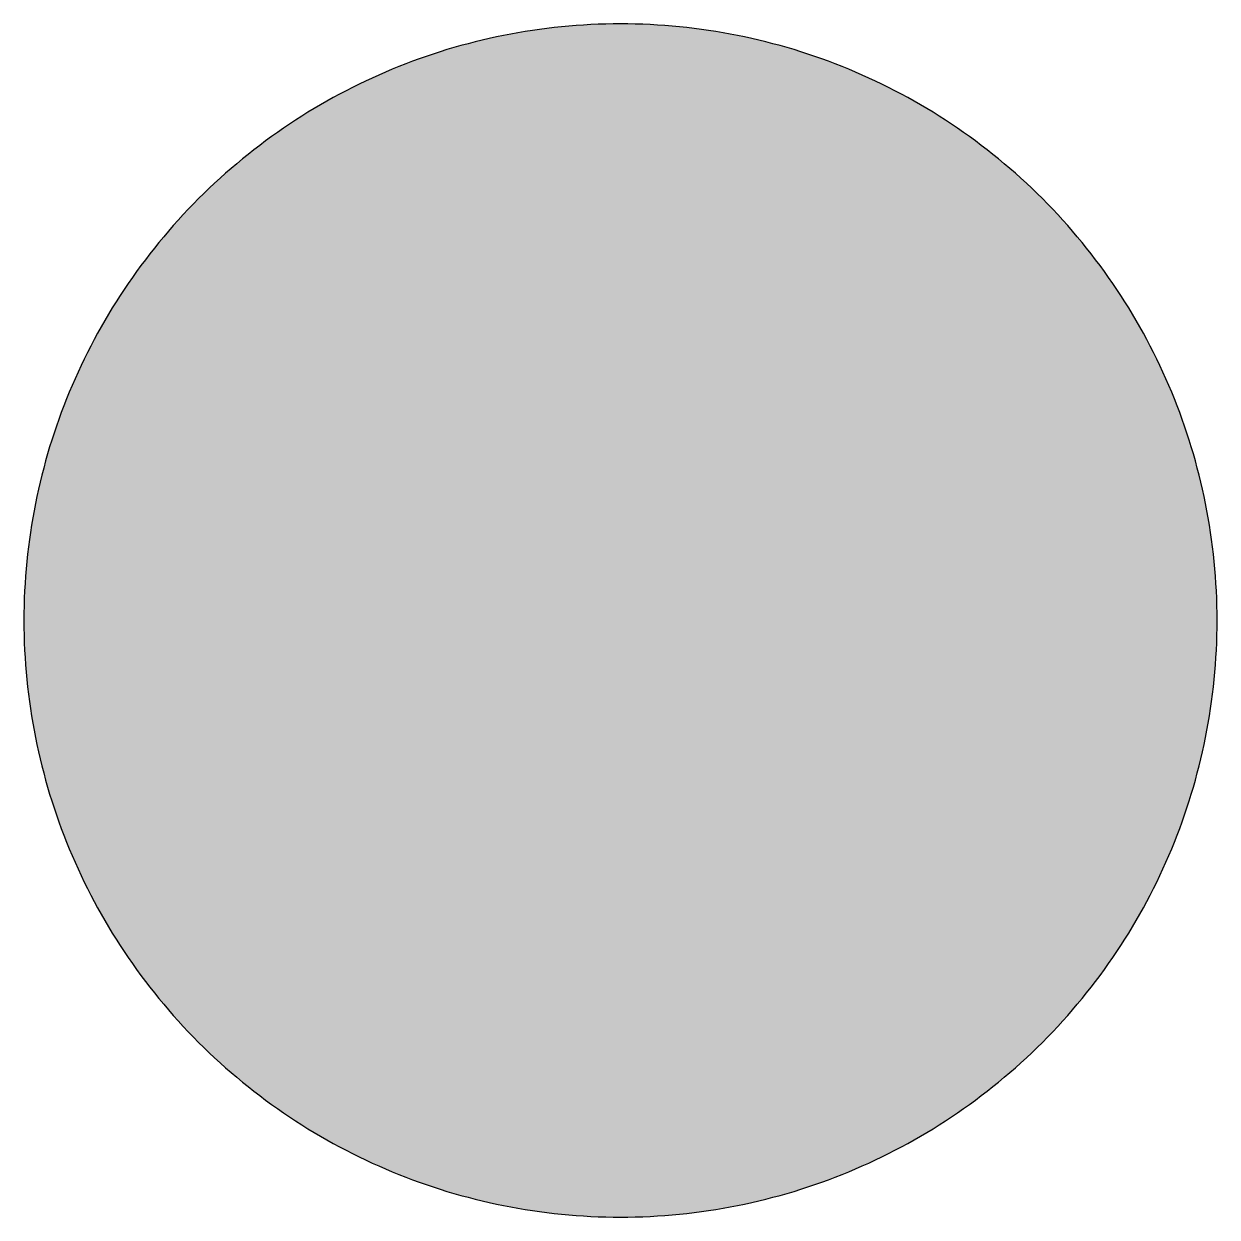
# Model space of a CAD drawing. Header units: millimetres. Extents: x 0 to 212, y 0 to 212.
import ezdxf

# ---------------------------------------------------------------- set-up
doc = ezdxf.new("R2010")
doc.units = ezdxf.units.MM

msp = doc.modelspace()

# ---------------------------------------------------------------- hatches: boundary and pattern name
msp.add_hatch(color=254).paths.add_polyline_path([(211.7189, 105.8869), (211.709, 107.2007), (211.6861, 108.5139), (211.6455, 109.8245), (211.5871, 111.1326), (211.5134, 112.4407), (211.4245, 113.7437), (211.3204, 115.0468), (211.201, 116.3447), (211.0638, 117.6426), (210.9114, 118.9355), (210.7413, 120.2258), (210.5584, 121.5136), (210.3577, 122.7988), (210.1418, 124.079), (209.9107, 125.3566), (209.6643, 126.6292), (209.4027, 127.8992), (209.1258, 129.1641), (208.8337, 130.4239), (208.5264, 131.6812), (208.2038, 132.936), (207.866, 134.1831), (207.5104, 135.4277), (207.1421, 136.6647), (206.7611, 137.8991), (206.3623, 139.1285), (205.9483, 140.3502), (205.5216, 141.5694), (205.0771, 142.781), (204.6199, 143.9901), (204.1474, 145.1915), (203.6623, 146.3853), (203.1619, 147.574), (202.6463, 148.7576), (202.1154, 149.9362), (201.5693, 151.1046), (201.0105, 152.2705), (200.439, 153.4262), (199.8523, 154.5768), (199.2503, 155.7198), (198.6356, 156.8577), (198.0057, 157.9855), (197.3605, 159.1081), (196.7052, 160.2232), (196.0321, 161.3281), (195.3489, 162.4279), (194.6504, 163.5176), (193.9366, 164.6022), (193.2102, 165.6766), (192.471, 166.7434), (191.7167, 167.8), (190.9521, 168.849), (190.1698, 169.8904), (189.3773, 170.9217), (188.5696, 171.9428), (187.7517, 172.9562), (186.9161, 173.9621), (186.0702, 174.9552), (185.2117, 175.9407), (184.338, 176.9161), (183.454, 177.8838), (182.5549, 178.8389), (181.643, 179.7837), (180.721, 180.7185), (179.7837, 181.643), (178.8389, 182.5549), (177.8838, 183.454), (176.9161, 184.338), (175.9407, 185.2117), (174.9552, 186.0702), (173.9621, 186.9161), (172.9562, 187.7492), (171.9428, 188.5696), (170.9217, 189.3773), (169.8904, 190.1698), (168.849, 190.9496), (167.8, 191.7167), (166.7408, 192.471), (165.6766, 193.2102), (164.6022, 193.9366), (163.5176, 194.6504), (162.4279, 195.3489), (161.3281, 196.0321), (160.2232, 196.7052), (159.1081, 197.3631), (157.9855, 198.0057), (156.8577, 198.6356), (155.7198, 199.2503), (154.5768, 199.8523), (153.4262, 200.439), (152.2705, 201.0131), (151.1046, 201.5719), (149.9362, 202.1154), (148.7576, 202.6463), (147.574, 203.1619), (146.3853, 203.6623), (145.1889, 204.15), (143.9875, 204.6199), (142.781, 205.0796), (141.5694, 205.5216), (140.3502, 205.9483), (139.1285, 206.3623), (137.8991, 206.7611), (136.6647, 207.1446), (135.4252, 207.5129), (134.1831, 207.866), (132.9334, 208.2038), (131.6812, 208.5264), (130.4239, 208.8337), (129.1641, 209.1284), (127.8966, 209.4052), (126.6292, 209.6668), (125.3541, 209.9132), (124.0765, 210.1444), (122.7963, 210.3603), (121.5136, 210.5584), (120.2258, 210.7438), (118.9355, 210.9114), (117.6401, 211.0638), (116.3447, 211.201), (115.0468, 211.3229), (113.7437, 211.4271), (112.4382, 211.516), (111.1326, 211.5896), (109.8245, 211.6455), (108.5113, 211.6861), (107.1982, 211.7115), (105.885, 211.7192), (104.5693, 211.7115), (103.2561, 211.6861), (101.9454, 211.6455), (100.6373, 211.5896), (99.3292, 211.516), (98.0262, 211.4271), (96.7232, 211.3229), (95.4253, 211.201), (94.1273, 211.0638), (92.8345, 210.9114), (91.5441, 210.7438), (90.2564, 210.5584), (88.9711, 210.3603), (87.691, 210.1444), (86.4133, 209.9132), (85.1408, 209.6668), (83.8708, 209.4052), (82.6059, 209.1284), (81.346, 208.8337), (80.0887, 208.5264), (78.834, 208.2038), (77.5868, 207.866), (76.3422, 207.5129), (75.1053, 207.1446), (73.8708, 206.7611), (72.6415, 206.3623), (71.4197, 205.9483), (70.2005, 205.5216), (68.9889, 205.0796), (67.7799, 204.6199), (66.5785, 204.15), (65.3847, 203.6623), (64.196, 203.1619), (63.0123, 202.6463), (61.8338, 202.1154), (60.6628, 201.5719), (59.4995, 201.0131), (58.3438, 200.439), (57.1932, 199.8523), (56.0502, 199.2503), (54.9123, 198.6356), (53.7845, 198.0057), (52.6618, 197.3631), (51.5468, 196.7052), (50.4419, 196.0321), (49.342, 195.3489), (48.2524, 194.6504), (47.1678, 193.9366), (46.0934, 193.2102), (45.0266, 192.471), (43.9699, 191.7167), (42.9209, 190.9496), (41.8795, 190.1698), (40.8483, 189.3773), (39.8272, 188.5696), (38.8137, 187.7492), (37.8079, 186.9161), (36.8148, 186.0702), (35.8292, 185.2117), (34.8539, 184.338), (33.8861, 183.454), (32.9311, 182.5549), (31.9862, 181.643), (31.049, 180.7185), (30.1269, 179.7837), (29.2151, 178.8389), (28.3159, 177.8838), (27.432, 176.9161), (26.5582, 175.9407), (25.6997, 174.9552), (24.8539, 173.9621), (24.0208, 172.9562), (23.2004, 171.9428), (22.3926, 170.9217), (21.6002, 169.8904), (20.8204, 168.849), (20.0533, 167.8), (19.2989, 166.7434), (18.5598, 165.6766), (17.8333, 164.6022), (17.1196, 163.5176), (16.4211, 162.4279), (15.7378, 161.3281), (15.0647, 160.2232), (14.4069, 159.1081), (13.7643, 157.9855), (13.1343, 156.8577), (12.5197, 155.7198), (11.9177, 154.5768), (11.3309, 153.4262), (10.7569, 152.2705), (10.1981, 151.1046), (9.6545, 149.9362), (9.1237, 148.7576), (8.6081, 147.574), (8.1077, 146.3853), (7.62, 145.1915), (7.1501, 143.9901), (6.6904, 142.781), (6.2484, 141.5694), (5.8217, 140.3502), (5.4077, 139.1285), (5.0089, 137.8991), (4.6253, 136.6647), (4.257, 135.4277), (3.904, 134.1831), (3.5662, 132.936), (3.2436, 131.6812), (2.9362, 130.4239), (2.6416, 129.1641), (2.3647, 127.8992), (2.1031, 126.6292), (1.8567, 125.3566), (1.6256, 124.079), (1.4097, 122.7988), (1.2116, 121.5136), (1.0262, 120.2258), (0.8585, 118.9355), (0.7061, 117.6426), (0.569, 116.3447), (0.447, 115.0468), (0.3429, 113.7437), (0.254, 112.4407), (0.1803, 111.1326), (0.1245, 109.8245), (0.0838, 108.5139), (0.0584, 107.2007), (0.0508, 105.885), (0.0584, 104.5718), (0.0838, 103.2586), (0.1245, 101.9454), (0.1803, 100.6373), (0.254, 99.3318), (0.3429, 98.0262), (0.447, 96.7232), (0.569, 95.4253), (0.7061, 94.1299), (0.8585, 92.8345), (1.0262, 91.5441), (1.2116, 90.2564), (1.4097, 88.9737), (1.6256, 87.6935), (1.8567, 86.4159), (2.1031, 85.1408), (2.3647, 83.8733), (2.6416, 82.6059), (2.9362, 81.346), (3.2436, 80.0887), (3.5662, 78.8365), (3.904, 77.5868), (4.257, 76.3448), (4.6253, 75.1053), (5.0089, 73.8708), (5.4077, 72.6415), (5.8217, 71.4197), (6.2484, 70.2005), (6.6904, 68.9889), (7.1501, 67.7824), (7.62, 66.581), (8.1077, 65.3847), (8.6081, 64.196), (9.1237, 63.0123), (9.6545, 61.8338), (10.1981, 60.6654), (10.7569, 59.4995), (11.3309, 58.3438), (11.9177, 57.1932), (12.5197, 56.0502), (13.1343, 54.9123), (13.7643, 53.7845), (14.4069, 52.6618), (15.0647, 51.5468), (15.7378, 50.4419), (16.4211, 49.342), (17.1196, 48.2524), (17.8333, 47.1678), (18.5598, 46.0934), (19.2989, 45.0291), (20.0533, 43.9699), (20.8204, 42.9209), (21.6002, 41.8795), (22.3926, 40.8483), (23.2004, 39.8272), (24.0208, 38.8137), (24.8539, 37.8079), (25.6997, 36.8148), (26.5582, 35.8292), (27.432, 34.8539), (28.3159, 33.8861), (29.2151, 32.9311), (30.1269, 31.9862), (31.049, 31.049), (31.9862, 30.1269), (32.9311, 29.2151), (33.8861, 28.3159), (34.8539, 27.432), (35.8292, 26.5582), (36.8148, 25.6997), (37.8079, 24.8539), (38.8137, 24.0182), (39.8272, 23.2004), (40.8483, 22.3926), (41.8795, 21.6002), (42.9209, 20.8178), (43.9699, 20.0533), (45.0266, 19.2989), (46.0934, 18.5598), (47.1678, 17.8333), (48.2524, 17.1196), (49.342, 16.4211), (50.4419, 15.7378), (51.5468, 15.0647), (52.6618, 14.4094), (53.7845, 13.7643), (54.9123, 13.1343), (56.0502, 12.5197), (57.1932, 11.9177), (58.3438, 11.3309), (59.4995, 10.7594), (60.6628, 10.2006), (61.8338, 9.6545), (63.0123, 9.1237), (64.196, 8.6081), (65.3847, 8.1077), (66.5785, 7.6225), (67.7799, 7.1501), (68.9889, 6.6929), (70.2005, 6.2484), (71.4197, 5.8217), (72.6415, 5.4077), (73.8708, 5.0089), (75.1053, 4.6279), (76.3422, 4.2596), (77.5868, 3.904), (78.834, 3.5662), (80.0887, 3.2436), (81.346, 2.9362), (82.6059, 2.6441), (83.8708, 2.3673), (85.1408, 2.1057), (86.4133, 1.8593), (87.691, 1.6281), (88.9711, 1.4122), (90.2564, 1.2116), (91.5441, 1.0287), (92.8345, 0.8585), (94.1273, 0.7061), (95.4253, 0.569), (96.7232, 0.4496), (98.0262, 0.3454), (99.3292, 0.2565), (100.6373, 0.1829), (101.9454, 0.1245), (103.2561, 0.0838), (104.5693, 0.061), (105.885, 0.0533), (107.1982, 0.061), (108.5113, 0.0838), (109.8245, 0.1245), (111.1326, 0.1829), (112.4382, 0.2565), (113.7437, 0.3454), (115.0468, 0.4496), (116.3447, 0.569), (117.6401, 0.7061), (118.9355, 0.8585), (120.2258, 1.0287), (121.5136, 1.2116), (122.7963, 1.4122), (124.0765, 1.6281), (125.3541, 1.8593), (126.6292, 2.1057), (127.8966, 2.3673), (129.1641, 2.6441), (130.4239, 2.9362), (131.6812, 3.2436), (132.9334, 3.5662), (134.1831, 3.904), (135.4252, 4.2596), (136.6647, 4.6279), (137.8991, 5.0089), (139.1285, 5.4077), (140.3502, 5.8217), (141.5694, 6.2484), (142.781, 6.6929), (143.9875, 7.1501), (145.1889, 7.6225), (146.3853, 8.1077), (147.574, 8.6081), (148.7576, 9.1237), (149.9362, 9.6545), (151.1046, 10.2006), (152.2705, 10.7594), (153.4262, 11.3309), (154.5768, 11.9177), (155.7198, 12.5197), (156.8577, 13.1343), (157.9855, 13.7643), (159.1081, 14.4094), (160.2232, 15.0647), (161.3281, 15.7378), (162.4279, 16.4211), (163.5176, 17.1196), (164.6022, 17.8333), (165.6766, 18.5598), (166.7408, 19.2989), (167.8, 20.0533), (168.849, 20.8178), (169.8904, 21.6002), (170.9217, 22.3926), (171.9428, 23.2004), (172.9562, 24.0182), (173.9621, 24.8539), (174.9552, 25.6997), (175.9407, 26.5582), (176.9161, 27.432), (177.8838, 28.3159), (178.8389, 29.2151), (179.7837, 30.1269), (180.721, 31.049), (181.643, 31.9862), (182.5549, 32.9311), (183.454, 33.8861), (184.338, 34.8539), (185.2117, 35.8292), (186.0702, 36.8148), (186.9161, 37.8079), (187.7517, 38.8137), (188.5696, 39.8272), (189.3773, 40.8483), (190.1698, 41.8795), (190.9521, 42.9209), (191.7167, 43.9699), (192.471, 45.0291), (193.2102, 46.0934), (193.9366, 47.1678), (194.6504, 48.2524), (195.3489, 49.342), (196.0321, 50.4419), (196.7052, 51.5468), (197.3605, 52.6618), (198.0057, 53.7845), (198.6356, 54.9123), (199.2503, 56.0502), (199.8523, 57.1932), (200.439, 58.3438), (201.0105, 59.4995), (201.5693, 60.6654), (202.1154, 61.8338), (202.6463, 63.0123), (203.1619, 64.196), (203.6623, 65.3847), (204.1474, 66.581), (204.6199, 67.7824), (205.0771, 68.9889), (205.5216, 70.2005), (205.9483, 71.4197), (206.3623, 72.6415), (206.7611, 73.8708), (207.1421, 75.1053), (207.5104, 76.3448), (207.866, 77.5868), (208.2038, 78.8365), (208.5264, 80.0887), (208.8337, 81.346), (209.1258, 82.6059), (209.4027, 83.8733), (209.6643, 85.1408), (209.9107, 86.4159), (210.1418, 87.6935), (210.3577, 88.9737), (210.5584, 90.2564), (210.7413, 91.5441), (210.9114, 92.8345), (211.0638, 94.1299), (211.201, 95.4253), (211.3204, 96.7232), (211.4245, 98.0262), (211.5134, 99.3318), (211.5871, 100.6373), (211.6455, 101.9454), (211.6861, 103.2586), (211.709, 104.5718), (211.7166, 105.885)])
h = msp.add_hatch(color=59)
edge = h.paths.add_edge_path()
edge.add_line((151.1293, 105.7628), (151.1249, 104.5083))
edge.add_line((151.1249, 104.5083), (151.1173, 103.284))
edge.add_line((151.1173, 103.284), (151.1046, 102.0877))
edge.add_line((151.1046, 102.0877), (151.0843, 100.9193))
edge.add_line((151.0843, 100.9193), (151.0589, 99.7788))
edge.add_line((151.0589, 99.7788), (151.0284, 98.6638))
edge.add_line((151.0284, 98.6638), (150.9928, 97.5766))
edge.add_line((150.9928, 97.5766), (150.9497, 96.5175))
edge.add_line((150.9497, 96.5175), (150.9014, 95.4837))
edge.add_line((150.9014, 95.4837), (150.8481, 94.4778))
edge.add_line((150.8481, 94.4778), (150.7871, 93.4974))
edge.add_line((150.7871, 93.4974), (150.7211, 92.5424))
edge.add_line((150.7211, 92.5424), (150.6499, 91.6127))
edge.add_line((150.6499, 91.6127), (150.5712, 90.7059))
edge.add_line((150.5712, 90.7059), (150.4874, 89.8271))
edge.add_line((150.4874, 89.8271), (150.3959, 88.9711))
edge.add_line((150.3959, 88.9711), (150.2994, 88.1405))
edge.add_line((150.2994, 88.1405), (150.1978, 87.3328))
edge.add_line((150.1978, 87.3328), (150.0861, 86.5505))
edge.add_line((150.0861, 86.5505), (149.9718, 85.791))
edge.add_line((149.9718, 85.791), (149.8498, 85.0544))
edge.add_line((149.8498, 85.0544), (149.7203, 84.3407))
edge.add_line((149.7203, 84.3407), (149.5831, 83.6473))
edge.add_line((149.5831, 83.6473), (149.4409, 82.9793))
edge.add_line((149.4409, 82.9793), (149.2936, 82.3316))
edge.add_line((149.2936, 82.3316), (149.1361, 81.7067))
edge.add_line((149.1361, 81.7067), (148.9735, 81.1047))
edge.add_line((148.9735, 81.1047), (148.8059, 80.5205))
edge.add_line((148.8059, 80.5205), (148.6281, 79.9592))
edge.add_line((148.6281, 79.9592), (148.4452, 79.4182))
edge.add_line((148.4452, 79.4182), (148.2547, 78.8975))
edge.add_line((148.2547, 78.8975), (148.0566, 78.3971))
edge.add_line((148.0566, 78.3971), (147.8509, 77.917))
edge.add_line((147.8509, 77.917), (147.64, 77.4548))
edge.add_line((147.64, 77.4548), (147.4216, 77.0128))
edge.add_line((147.4216, 77.0128), (147.1955, 76.5912))
edge.add_line((147.1955, 76.5912), (146.9619, 76.1873))
edge.add_line((146.9619, 76.1873), (146.7206, 75.8012))
edge.add_line((146.7206, 75.8012), (146.4716, 75.4329))
edge.add_line((146.4716, 75.4329), (146.2151, 75.0824))
edge.add_line((146.2151, 75.0824), (145.9509, 74.7522))
edge.add_line((145.9509, 74.7522), (145.6792, 74.4372))
edge.add_line((145.6792, 74.4372), (145.3998, 74.1375))
edge.add_line((145.3998, 74.1375), (145.1127, 73.8581))
edge.add_line((145.1127, 73.8581), (144.8181, 73.5914))
edge.add_line((144.8181, 73.5914), (144.5158, 73.3425))
edge.add_line((144.5158, 73.3425), (144.206, 73.1114))
edge.add_line((144.206, 73.1114), (143.8885, 72.8929))
edge.add_line((143.8885, 72.8929), (143.5608, 72.6923))
edge.add_line((143.5608, 72.6923), (143.2281, 72.5043))
edge.add_line((143.2281, 72.5043), (142.8852, 72.3341))
edge.add_line((142.8852, 72.3341), (142.5346, 72.1766))
edge.add_line((142.5346, 72.1766), (142.1765, 72.0319))
edge.add_line((142.1765, 72.0319), (141.8082, 71.9023))
edge.add_line((141.8082, 71.9023), (141.4323, 71.788))
edge.add_line((141.4323, 71.788), (141.0487, 71.6839))
edge.add_line((141.0487, 71.6839), (140.6576, 71.595))
edge.add_line((140.6576, 71.595), (140.2563, 71.5188))
edge.add_line((140.2563, 71.5188), (139.8473, 71.4553))
edge.add_line((139.8473, 71.4553), (139.4282, 71.4045))
edge.add_line((139.4282, 71.4045), (139.0015, 71.3638))
edge.add_line((139.0015, 71.3638), (138.5672, 71.3359))
edge.add_line((138.5672, 71.3359), (138.1227, 71.3181))
edge.add_line((138.1227, 71.3181), (137.6705, 71.313))
edge.add_line((137.6705, 71.313), (137.2184, 71.3207))
edge.add_line((137.2184, 71.3207), (136.7739, 71.341))
edge.add_line((136.7739, 71.341), (136.337, 71.374))
edge.add_line((136.337, 71.374), (135.9129, 71.4223))
edge.add_line((135.9129, 71.4223), (135.4938, 71.4832))
edge.add_line((135.4938, 71.4832), (135.0848, 71.5594))
edge.add_line((135.0848, 71.5594), (134.6835, 71.6509))
edge.add_line((134.6835, 71.6509), (134.2923, 71.755))
edge.add_line((134.2923, 71.755), (133.9088, 71.8744))
edge.add_line((133.9088, 71.8744), (133.5329, 72.009))
edge.add_line((133.5329, 72.009), (133.1646, 72.1589))
edge.add_line((133.1646, 72.1589), (132.8064, 72.324))
edge.add_line((132.8064, 72.324), (132.4559, 72.5043))
edge.add_line((132.4559, 72.5043), (132.113, 72.6999))
edge.add_line((132.113, 72.6999), (131.7777, 72.9107))
edge.add_line((131.7777, 72.9107), (131.4526, 73.1368))
edge.add_line((131.4526, 73.1368), (131.1351, 73.3781))
edge.add_line((131.1351, 73.3781), (130.8252, 73.6371))
edge.add_line((130.8252, 73.6371), (130.5204, 73.914))
edge.add_line((130.5204, 73.914), (130.2258, 74.2061))
edge.add_line((130.2258, 74.2061), (129.9413, 74.5134))
edge.add_line((129.9413, 74.5134), (129.6619, 74.8386))
edge.add_line((129.6619, 74.8386), (129.3901, 75.1789))
edge.add_line((129.3901, 75.1789), (129.126, 75.5396))
edge.add_line((129.126, 75.5396), (128.8694, 75.9155))
edge.add_line((128.8694, 75.9155), (128.6205, 76.3092))
edge.add_line((128.6205, 76.3092), (128.3792, 76.7207))
edge.add_line((128.3792, 76.7207), (128.1455, 77.15))
edge.add_line((128.1455, 77.15), (127.9195, 77.597))
edge.add_line((127.9195, 77.597), (127.701, 78.0618))
edge.add_line((127.701, 78.0618), (127.4877, 78.5444))
edge.add_line((127.4877, 78.5444), (127.2845, 79.0448))
edge.add_line((127.2845, 79.0448), (127.0864, 79.5655))
edge.add_line((127.0864, 79.5655), (126.8959, 80.104))
edge.add_line((126.8959, 80.104), (126.713, 80.6628))
edge.add_line((126.713, 80.6628), (126.5352, 81.2394))
edge.add_line((126.5352, 81.2394), (126.3675, 81.8337))
edge.add_line((126.3675, 81.8337), (126.205, 82.4484))
edge.add_line((126.205, 82.4484), (126.0475, 83.0834))
edge.add_line((126.0475, 83.0834), (125.8976, 83.7387))
edge.add_line((125.8976, 83.7387), (125.7554, 84.4118))
edge.add_line((125.7554, 84.4118), (125.6208, 85.1078))
edge.add_line((125.6208, 85.1078), (125.4912, 85.8215))
edge.add_line((125.4912, 85.8215), (125.3693, 86.5556))
edge.add_line((125.3693, 86.5556), (125.2525, 87.31))
edge.add_line((125.2525, 87.31), (125.1433, 88.0872))
edge.add_line((125.1433, 88.0872), (125.0417, 88.8822))
edge.add_line((125.0417, 88.8822), (124.9426, 89.7001))
edge.add_line((124.9426, 89.7001), (124.8537, 90.5383))
edge.add_line((124.8537, 90.5383), (124.7699, 91.3994))
edge.add_line((124.7699, 91.3994), (124.6911, 92.2807))
edge.add_line((124.6911, 92.2807), (124.6175, 93.1824))
edge.add_line((124.6175, 93.1824), (124.5514, 94.107))
edge.add_line((124.5514, 94.107), (124.493, 95.0544))
edge.add_line((124.493, 95.0544), (124.4397, 96.0222))
edge.add_line((124.4397, 96.0222), (124.3914, 97.0153))
edge.add_line((124.3914, 97.0153), (124.3482, 98.0262))
edge.add_line((124.3482, 98.0262), (124.3127, 99.0625))
edge.add_line((124.3127, 99.0625), (124.2822, 100.1217))
edge.add_line((124.2822, 100.1217), (124.2568, 101.2038))
edge.add_line((124.2568, 101.2038), (124.2365, 102.3087))
edge.add_line((124.2365, 102.3087), (124.2238, 103.4364))
edge.add_line((124.2238, 103.4364), (124.2162, 104.587))
edge.add_line((124.2162, 104.587), (124.2136, 105.7605))
edge.add_line((124.2136, 105.7605), (124.2162, 106.9594))
edge.add_line((124.2162, 106.9594), (124.2238, 108.1303))
edge.add_line((124.2238, 108.1303), (124.239, 109.2784))
edge.add_line((124.239, 109.2784), (124.2593, 110.4036))
edge.add_line((124.2593, 110.4036), (124.2847, 111.5035))
edge.add_line((124.2847, 111.5035), (124.3178, 112.5804))
edge.add_line((124.3178, 112.5804), (124.3559, 113.632))
edge.add_line((124.3559, 113.632), (124.4016, 114.6607))
edge.add_line((124.4016, 114.6607), (124.4524, 115.6665))
edge.add_line((124.4524, 115.6665), (124.5083, 116.6495))
edge.add_line((124.5083, 116.6495), (124.5718, 117.6096))
edge.add_line((124.5718, 117.6096), (124.6403, 118.5469))
edge.add_line((124.6403, 118.5469), (124.714, 119.4613))
edge.add_line((124.714, 119.4613), (124.7953, 120.3528))
edge.add_line((124.7953, 120.3528), (124.8842, 121.2215))
edge.add_line((124.8842, 121.2215), (124.9782, 122.0699))
edge.add_line((124.9782, 122.0699), (125.0798, 122.8954))
edge.add_line((125.0798, 122.8954), (125.1864, 123.698))
edge.add_line((125.1864, 123.698), (125.2982, 124.4829))
edge.add_line((125.2982, 124.4829), (125.4201, 125.2423))
edge.add_line((125.4201, 125.2423), (125.5446, 125.984))
edge.add_line((125.5446, 125.984), (125.6792, 126.7028))
edge.add_line((125.6792, 126.7028), (125.8189, 127.4013))
edge.add_line((125.8189, 127.4013), (125.9637, 128.0795))
edge.add_line((125.9637, 128.0795), (126.1161, 128.7374))
edge.add_line((126.1161, 128.7374), (126.2761, 129.3749))
edge.add_line((126.2761, 129.3749), (126.4437, 129.9921))
edge.add_line((126.4437, 129.9921), (126.6165, 130.589))
edge.add_line((126.6165, 130.589), (126.7943, 131.1681))
edge.add_line((126.7943, 131.1681), (126.9822, 131.7269))
edge.add_line((126.9822, 131.7269), (127.1753, 132.2654))
edge.add_line((127.1753, 132.2654), (127.3759, 132.7861))
edge.add_line((127.3759, 132.7861), (127.5842, 133.289))
edge.add_line((127.5842, 133.289), (127.7976, 133.7716))
edge.add_line((127.7976, 133.7716), (128.0185, 134.2339))
edge.add_line((128.0185, 134.2339), (128.2471, 134.681))
edge.add_line((128.2471, 134.681), (128.4834, 135.1077))
edge.add_line((128.4834, 135.1077), (128.7272, 135.5166))
edge.add_line((128.7272, 135.5166), (128.9761, 135.9103))
edge.add_line((128.9761, 135.9103), (129.2352, 136.2837))
edge.add_line((129.2352, 136.2837), (129.4994, 136.6418))
edge.add_line((129.4994, 136.6418), (129.7711, 136.9797))
edge.add_line((129.7711, 136.9797), (130.0505, 137.3022))
edge.add_line((130.0505, 137.3022), (130.335, 137.607))
edge.add_line((130.335, 137.607), (130.6297, 137.8966))
edge.add_line((130.6297, 137.8966), (130.9319, 138.1684))
edge.add_line((130.9319, 138.1684), (131.2393, 138.4249))
edge.add_line((131.2393, 138.4249), (131.5568, 138.6662))
edge.add_line((131.5568, 138.6662), (131.8819, 138.8897))
edge.add_line((131.8819, 138.8897), (132.2121, 139.098))
edge.add_line((132.2121, 139.098), (132.5524, 139.2911))
edge.add_line((132.5524, 139.2911), (132.8979, 139.4663))
edge.add_line((132.8979, 139.4663), (133.2535, 139.6289))
edge.add_line((133.2535, 139.6289), (133.6142, 139.7762))
edge.add_line((133.6142, 139.7762), (133.985, 139.9083))
edge.add_line((133.985, 139.9083), (134.3635, 140.0251))
edge.add_line((134.3635, 140.0251), (134.747, 140.1293))
edge.add_line((134.747, 140.1293), (135.1407, 140.2156))
edge.add_line((135.1407, 140.2156), (135.542, 140.2918))
edge.add_line((135.542, 140.2918), (135.9535, 140.3528))
edge.add_line((135.9535, 140.3528), (136.3701, 140.3985))
edge.add_line((136.3701, 140.3985), (136.7942, 140.4315))
edge.add_line((136.7942, 140.4315), (137.2286, 140.4518))
edge.add_line((137.2286, 140.4518), (137.6705, 140.4569))
edge.add_line((137.6705, 140.4569), (138.1125, 140.4518))
edge.add_line((138.1125, 140.4518), (138.5443, 140.4341))
edge.add_line((138.5443, 140.4341), (138.971, 140.4061))
edge.add_line((138.971, 140.4061), (139.3876, 140.3655))
edge.add_line((139.3876, 140.3655), (139.7965, 140.3121))
edge.add_line((139.7965, 140.3121), (140.1978, 140.2461))
edge.add_line((140.1978, 140.2461), (140.5915, 140.1674))
edge.add_line((140.5915, 140.1674), (140.9776, 140.0759))
edge.add_line((140.9776, 140.0759), (141.3561, 139.9718))
edge.add_line((141.3561, 139.9718), (141.7269, 139.8524))
edge.add_line((141.7269, 139.8524), (142.0876, 139.7203))
edge.add_line((142.0876, 139.7203), (142.4432, 139.573))
edge.add_line((142.4432, 139.573), (142.7886, 139.413))
edge.add_line((142.7886, 139.413), (143.129, 139.2352))
edge.add_line((143.129, 139.2352), (143.4592, 139.0447))
edge.add_line((143.4592, 139.0447), (143.7843, 138.8389))
edge.add_line((143.7843, 138.8389), (144.0993, 138.618))
edge.add_line((144.0993, 138.618), (144.4092, 138.3792))
edge.add_line((144.4092, 138.3792), (144.7114, 138.1277))
edge.add_line((144.7114, 138.1277), (145.0035, 137.856))
edge.add_line((145.0035, 137.856), (145.2905, 137.5715))
edge.add_line((145.2905, 137.5715), (145.5699, 137.2667))
edge.add_line((145.5699, 137.2667), (145.8417, 136.9466))
edge.add_line((145.8417, 136.9466), (146.1059, 136.6088))
edge.add_line((146.1059, 136.6088), (146.3624, 136.2532))
edge.add_line((146.3624, 136.2532), (146.6139, 135.8798))
edge.add_line((146.6139, 135.8798), (146.8552, 135.4887))
edge.add_line((146.8552, 135.4887), (147.0914, 135.0797))
edge.add_line((147.0914, 135.0797), (147.32, 134.6505))
edge.add_line((147.32, 134.6505), (147.5435, 134.2034))
edge.add_line((147.5435, 134.2034), (147.7569, 133.7361))
edge.add_line((147.7569, 133.7361), (147.9652, 133.2484))
edge.add_line((147.9652, 133.2484), (148.1658, 132.7429))
edge.add_line((148.1658, 132.7429), (148.3589, 132.2172))
edge.add_line((148.3589, 132.2172), (148.5443, 131.6711))
edge.add_line((148.5443, 131.6711), (148.7246, 131.1021))
edge.add_line((148.7246, 131.1021), (148.8973, 130.5154))
edge.add_line((148.8973, 130.5154), (149.065, 129.9058))
edge.add_line((149.065, 129.9058), (149.225, 129.2758))
edge.add_line((149.225, 129.2758), (149.3774, 128.6231))
edge.add_line((149.3774, 128.6231), (149.5222, 127.9474))
edge.add_line((149.5222, 127.9474), (149.6619, 127.2515))
edge.add_line((149.6619, 127.2515), (149.794, 126.5326))
edge.add_line((149.794, 126.5326), (149.921, 125.791))
edge.add_line((149.921, 125.791), (150.0403, 125.0264))
edge.add_line((150.0403, 125.0264), (150.1546, 124.2365))
edge.add_line((150.1546, 124.2365), (150.2613, 123.4262))
edge.add_line((150.2613, 123.4262), (150.3629, 122.5906))
edge.add_line((150.3629, 122.5906), (150.4569, 121.7295))
edge.add_line((150.4569, 121.7295), (150.5433, 120.8456))
edge.add_line((150.5433, 120.8456), (150.6245, 119.9388))
edge.add_line((150.6245, 119.9388), (150.7007, 119.0041))
edge.add_line((150.7007, 119.0041), (150.7693, 118.0465))
edge.add_line((150.7693, 118.0465), (150.8328, 117.061))
edge.add_line((150.8328, 117.061), (150.8887, 116.0526))
edge.add_line((150.8887, 116.0526), (150.9395, 115.0163))
edge.add_line((150.9395, 115.0163), (150.9852, 113.9546))
edge.add_line((150.9852, 113.9546), (151.0233, 112.8649))
edge.add_line((151.0233, 112.8649), (151.0538, 111.7498))
edge.add_line((151.0538, 111.7498), (151.0817, 110.6068))
edge.add_line((151.0817, 110.6068), (151.1021, 109.4384))
edge.add_line((151.1021, 109.4384), (151.1173, 108.2396))
edge.add_line((151.1173, 108.2396), (151.1249, 107.0153))
edge.add_line((151.1249, 107.0153), (151.1275, 105.7605))
edge = h.paths.add_edge_path(flags=16)
edge.add_line((164.0939, 105.7628), (164.0865, 107.1626))
edge.add_line((164.0865, 107.1626), (164.0713, 108.5393))
edge.add_line((164.0713, 108.5393), (164.0434, 109.8956))
edge.add_line((164.0434, 109.8956), (164.0027, 111.2266))
edge.add_line((164.0027, 111.2266), (163.9519, 112.5347))
edge.add_line((163.9519, 112.5347), (163.891, 113.8225))
edge.add_line((163.891, 113.8225), (163.8173, 115.0849))
edge.add_line((163.8173, 115.0849), (163.7309, 116.3269))
edge.add_line((163.7309, 116.3269), (163.6344, 117.5436))
edge.add_line((163.6344, 117.5436), (163.5252, 118.7399))
edge.add_line((163.5252, 118.7399), (163.4058, 119.9134))
edge.add_line((163.4058, 119.9134), (163.2737, 121.0615))
edge.add_line((163.2737, 121.0615), (163.129, 122.1892))
edge.add_line((163.129, 122.1892), (162.9715, 123.2941))
edge.add_line((162.9715, 123.2941), (162.8013, 124.3762))
edge.add_line((162.8013, 124.3762), (162.621, 125.4354))
edge.add_line((162.621, 125.4354), (162.4279, 126.4717))
edge.add_line((162.4279, 126.4717), (162.2196, 127.4877))
edge.add_line((162.2196, 127.4877), (162.0012, 128.4808))
edge.add_line((162.0012, 128.4808), (161.7701, 129.4486))
edge.add_line((161.7701, 129.4486), (161.5237, 130.396))
edge.add_line((161.5237, 130.396), (161.2671, 131.3205))
edge.add_line((161.2671, 131.3205), (160.9979, 132.2248))
edge.add_line((160.9979, 132.2248), (160.7134, 133.1036))
edge.add_line((160.7134, 133.1036), (160.4162, 133.9621))
edge.add_line((160.4162, 133.9621), (160.1064, 134.7978))
edge.add_line((160.1064, 134.7978), (159.7838, 135.6106))
edge.add_line((159.7838, 135.6106), (159.4485, 136.4031))
edge.add_line((159.4485, 136.4031), (159.098, 137.1727))
edge.add_line((159.098, 137.1727), (158.7348, 137.9195))
edge.add_line((158.7348, 137.9195), (158.3563, 138.6434))
edge.add_line((158.3563, 138.6434), (157.9651, 139.3469))
edge.add_line((157.9651, 139.3469), (157.5613, 140.0277))
edge.add_line((157.5613, 140.0277), (157.1422, 140.6855))
edge.add_line((157.1422, 140.6855), (156.7104, 141.3231))
edge.add_line((156.7104, 141.3231), (156.2633, 141.9352))
edge.add_line((156.2633, 141.9352), (155.8011, 142.5296))
edge.add_line((155.8011, 142.5296), (155.3261, 143.1011))
edge.add_line((155.3261, 143.1011), (154.8359, 143.6497))
edge.add_line((154.8359, 143.6497), (154.3329, 144.1755))
edge.add_line((154.3329, 144.1755), (153.8148, 144.6809))
edge.add_line((153.8148, 144.6809), (153.2814, 145.1635))
edge.add_line((153.2814, 145.1635), (152.7327, 145.6258))
edge.add_line((152.7327, 145.6258), (152.1689, 146.0652))
edge.add_line((152.1689, 146.0652), (151.5923, 146.4843))
edge.add_line((151.5923, 146.4843), (151.0005, 146.8806))
edge.add_line((151.0005, 146.8806), (150.3909, 147.254))
edge.add_line((150.3909, 147.254), (149.7686, 147.607))
edge.add_line((149.7686, 147.607), (149.131, 147.9398))
edge.add_line((149.131, 147.9398), (148.4782, 148.2496))
edge.add_line((148.4782, 148.2496), (147.8077, 148.5367))
edge.add_line((147.8077, 148.5367), (147.1244, 148.8034))
edge.add_line((147.1244, 148.8034), (146.4234, 149.0497))
edge.add_line((146.4234, 149.0497), (145.7071, 149.2733))
edge.add_line((145.7071, 149.2733), (144.9756, 149.4739))
edge.add_line((144.9756, 149.4739), (144.2288, 149.6568))
edge.add_line((144.2288, 149.6568), (143.4668, 149.8168))
edge.add_line((143.4668, 149.8168), (142.687, 149.954))
edge.add_line((142.687, 149.954), (141.892, 150.0708))
edge.add_line((141.892, 150.0708), (141.0792, 150.1673))
edge.add_line((141.0792, 150.1673), (140.2512, 150.241))
edge.add_line((140.2512, 150.241), (139.4079, 150.2943))
edge.add_line((139.4079, 150.2943), (138.5468, 150.3248))
edge.add_line((138.5468, 150.3248), (137.6705, 150.335))
edge.add_line((137.6705, 150.335), (136.7942, 150.3248))
edge.add_line((136.7942, 150.3248), (135.9332, 150.2943))
edge.add_line((135.9332, 150.2943), (135.0874, 150.241))
edge.add_line((135.0874, 150.241), (134.2593, 150.1673))
edge.add_line((134.2593, 150.1673), (133.4491, 150.0708))
edge.add_line((133.4491, 150.0708), (132.654, 149.954))
edge.add_line((132.654, 149.954), (131.8743, 149.8168))
edge.add_line((131.8743, 149.8168), (131.1097, 149.6568))
edge.add_line((131.1097, 149.6568), (130.363, 149.4739))
edge.add_line((130.363, 149.4739), (129.6314, 149.2733))
edge.add_line((129.6314, 149.2733), (128.9177, 149.0497))
edge.add_line((128.9177, 149.0497), (128.2167, 148.8034))
edge.add_line((128.2167, 148.8034), (127.5334, 148.5367))
edge.add_line((127.5334, 148.5367), (126.8628, 148.2496))
edge.add_line((126.8628, 148.2496), (126.2101, 147.9398))
edge.add_line((126.2101, 147.9398), (125.5725, 147.607))
edge.add_line((125.5725, 147.607), (124.9502, 147.254))
edge.add_line((124.9502, 147.254), (124.3406, 146.8806))
edge.add_line((124.3406, 146.8806), (123.7488, 146.4843))
edge.add_line((123.7488, 146.4843), (123.1697, 146.0652))
edge.add_line((123.1697, 146.0652), (122.6083, 145.6258))
edge.add_line((122.6083, 145.6258), (122.0597, 145.1635))
edge.add_line((122.0597, 145.1635), (121.5263, 144.6809))
edge.add_line((121.5263, 144.6809), (121.0081, 144.1755))
edge.add_line((121.0081, 144.1755), (120.5052, 143.6497))
edge.add_line((120.5052, 143.6497), (120.015, 143.1011))
edge.add_line((120.015, 143.1011), (119.54, 142.5296))
edge.add_line((119.54, 142.5296), (119.0777, 141.9352))
edge.add_line((119.0777, 141.9352), (118.6307, 141.3231))
edge.add_line((118.6307, 141.3231), (118.1989, 140.6855))
edge.add_line((118.1989, 140.6855), (117.7798, 140.0277))
edge.add_line((117.7798, 140.0277), (117.3759, 139.3469))
edge.add_line((117.3759, 139.3469), (116.9848, 138.6434))
edge.add_line((116.9848, 138.6434), (116.6063, 137.9195))
edge.add_line((116.6063, 137.9195), (116.2431, 137.1727))
edge.add_line((116.2431, 137.1727), (115.8926, 136.4031))
edge.add_line((115.8926, 136.4031), (115.5573, 135.6106))
edge.add_line((115.5573, 135.6106), (115.2322, 134.7978))
edge.add_line((115.2322, 134.7978), (114.9223, 133.9621))
edge.add_line((114.9223, 133.9621), (114.6277, 133.1036))
edge.add_line((114.6277, 133.1036), (114.3432, 132.2248))
edge.add_line((114.3432, 132.2248), (114.0739, 131.3205))
edge.add_line((114.0739, 131.3205), (113.8149, 130.396))
edge.add_line((113.8149, 130.396), (113.571, 129.4486))
edge.add_line((113.571, 129.4486), (113.3399, 128.4808))
edge.add_line((113.3399, 128.4808), (113.1214, 127.4877))
edge.add_line((113.1214, 127.4877), (112.9132, 126.4717))
edge.add_line((112.9132, 126.4717), (112.7201, 125.4354))
edge.add_line((112.7201, 125.4354), (112.5372, 124.3762))
edge.add_line((112.5372, 124.3762), (112.3696, 123.2941))
edge.add_line((112.3696, 123.2941), (112.2121, 122.1892))
edge.add_line((112.2121, 122.1892), (112.0673, 121.0615))
edge.add_line((112.0673, 121.0615), (111.9353, 119.9134))
edge.add_line((111.9353, 119.9134), (111.8133, 118.7399))
edge.add_line((111.8133, 118.7399), (111.7041, 117.5436))
edge.add_line((111.7041, 117.5436), (111.6076, 116.3269))
edge.add_line((111.6076, 116.3269), (111.5238, 115.0849))
edge.add_line((111.5238, 115.0849), (111.4501, 113.8225))
edge.add_line((111.4501, 113.8225), (111.3866, 112.5347))
edge.add_line((111.3866, 112.5347), (111.3384, 111.2266))
edge.add_line((111.3384, 111.2266), (111.2977, 109.8956))
edge.add_line((111.2977, 109.8956), (111.2698, 108.5393))
edge.add_line((111.2698, 108.5393), (111.2545, 107.1626))
edge.add_line((111.2545, 107.1626), (111.2469, 105.7605))
edge.add_line((111.2469, 105.7605), (111.2545, 104.361))
edge.add_line((111.2545, 104.361), (111.2698, 102.9843))
edge.add_line((111.2698, 102.9843), (111.2977, 101.6305))
edge.add_line((111.2977, 101.6305), (111.3384, 100.2995))
edge.add_line((111.3384, 100.2995), (111.3866, 98.9914))
edge.add_line((111.3866, 98.9914), (111.4501, 97.7062))
edge.add_line((111.4501, 97.7062), (111.5238, 96.4463))
edge.add_line((111.5238, 96.4463), (111.6076, 95.2068))
edge.add_line((111.6076, 95.2068), (111.7041, 93.9927))
edge.add_line((111.7041, 93.9927), (111.8133, 92.7989))
edge.add_line((111.8133, 92.7989), (111.9353, 91.6305))
edge.add_line((111.9353, 91.6305), (112.0673, 90.485))
edge.add_line((112.0673, 90.485), (112.2121, 89.3597))
edge.add_line((112.2121, 89.3597), (112.3696, 88.2599))
edge.add_line((112.3696, 88.2599), (112.5372, 87.1804))
edge.add_line((112.5372, 87.1804), (112.7201, 86.1263))
edge.add_line((112.7201, 86.1263), (112.9132, 85.0925))
edge.add_line((112.9132, 85.0925), (113.1214, 84.0842))
edge.add_line((113.1214, 84.0842), (113.3399, 83.0961))
edge.add_line((113.3399, 83.0961), (113.571, 82.1309))
edge.add_line((113.571, 82.1309), (113.8149, 81.1886))
edge.add_line((113.8149, 81.1886), (114.0739, 80.2691))
edge.add_line((114.0739, 80.2691), (114.3432, 79.3725))
edge.add_line((114.3432, 79.3725), (114.6277, 78.4962))
edge.add_line((114.6277, 78.4962), (114.9223, 77.6453))
edge.add_line((114.9223, 77.6453), (115.2322, 76.8147))
edge.add_line((115.2322, 76.8147), (115.5573, 76.007))
edge.add_line((115.5573, 76.007), (115.8926, 75.2221))
edge.add_line((115.8926, 75.2221), (116.2431, 74.4576))
edge.add_line((116.2431, 74.4576), (116.6063, 73.7159))
edge.add_line((116.6063, 73.7159), (116.9848, 72.9971))
edge.add_line((116.9848, 72.9971), (117.3759, 72.3011))
edge.add_line((117.3759, 72.3011), (117.7798, 71.6255))
edge.add_line((117.7798, 71.6255), (118.1989, 70.9727))
edge.add_line((118.1989, 70.9727), (118.6307, 70.3428))
edge.add_line((118.6307, 70.3428), (119.0777, 69.7332))
edge.add_line((119.0777, 69.7332), (119.54, 69.1464))
edge.add_line((119.54, 69.1464), (120.015, 68.5825))
edge.add_line((120.015, 68.5825), (120.5052, 68.039))
edge.add_line((120.5052, 68.039), (121.0081, 67.5183))
edge.add_line((121.0081, 67.5183), (121.5263, 67.0179))
edge.add_line((121.5263, 67.0179), (122.0597, 66.5404))
edge.add_line((122.0597, 66.5404), (122.6083, 66.0832))
edge.add_line((122.6083, 66.0832), (123.1697, 65.6488))
edge.add_line((123.1697, 65.6488), (123.7488, 65.2348))
edge.add_line((123.7488, 65.2348), (124.3406, 64.8437))
edge.add_line((124.3406, 64.8437), (124.9502, 64.4728))
edge.add_line((124.9502, 64.4728), (125.5725, 64.1248))
edge.add_line((125.5725, 64.1248), (126.2101, 63.7972))
edge.add_line((126.2101, 63.7972), (126.8628, 63.4924))
edge.add_line((126.8628, 63.4924), (127.5334, 63.2079))
edge.add_line((127.5334, 63.2079), (128.2167, 62.9437))
edge.add_line((128.2167, 62.9437), (128.9177, 62.7024))
edge.add_line((128.9177, 62.7024), (129.6314, 62.4815))
edge.add_line((129.6314, 62.4815), (130.363, 62.2833))
edge.add_line((130.363, 62.2833), (131.1097, 62.1055))
edge.add_line((131.1097, 62.1055), (131.8743, 61.9481))
edge.add_line((131.8743, 61.9481), (132.654, 61.8109))
edge.add_line((132.654, 61.8109), (133.4491, 61.6966))
edge.add_line((133.4491, 61.6966), (134.2593, 61.6026))
edge.add_line((134.2593, 61.6026), (135.0874, 61.529))
edge.add_line((135.0874, 61.529), (135.9332, 61.4782))
edge.add_line((135.9332, 61.4782), (136.7942, 61.4451))
edge.add_line((136.7942, 61.4451), (137.6705, 61.435))
edge.add_line((137.6705, 61.435), (138.5468, 61.4451))
edge.add_line((138.5468, 61.4451), (139.4079, 61.4782))
edge.add_line((139.4079, 61.4782), (140.2512, 61.529))
edge.add_line((140.2512, 61.529), (141.0792, 61.6026))
edge.add_line((141.0792, 61.6026), (141.892, 61.6966))
edge.add_line((141.892, 61.6966), (142.687, 61.8109))
edge.add_line((142.687, 61.8109), (143.4668, 61.9481))
edge.add_line((143.4668, 61.9481), (144.2288, 62.1055))
edge.add_line((144.2288, 62.1055), (144.9756, 62.2833))
edge.add_line((144.9756, 62.2833), (145.7071, 62.4815))
edge.add_line((145.7071, 62.4815), (146.4234, 62.7024))
edge.add_line((146.4234, 62.7024), (147.1244, 62.9437))
edge.add_line((147.1244, 62.9437), (147.8077, 63.2079))
edge.add_line((147.8077, 63.2079), (148.4782, 63.4924))
edge.add_line((148.4782, 63.4924), (149.131, 63.7972))
edge.add_line((149.131, 63.7972), (149.7686, 64.1248))
edge.add_line((149.7686, 64.1248), (150.3909, 64.4728))
edge.add_line((150.3909, 64.4728), (151.0005, 64.8437))
edge.add_line((151.0005, 64.8437), (151.5923, 65.2348))
edge.add_line((151.5923, 65.2348), (152.1689, 65.6488))
edge.add_line((152.1689, 65.6488), (152.7327, 66.0832))
edge.add_line((152.7327, 66.0832), (153.2814, 66.5404))
edge.add_line((153.2814, 66.5404), (153.8148, 67.0179))
edge.add_line((153.8148, 67.0179), (154.3329, 67.5183))
edge.add_line((154.3329, 67.5183), (154.8359, 68.039))
edge.add_line((154.8359, 68.039), (155.3261, 68.5825))
edge.add_line((155.3261, 68.5825), (155.8011, 69.1464))
edge.add_line((155.8011, 69.1464), (156.2633, 69.7332))
edge.add_line((156.2633, 69.7332), (156.7104, 70.3428))
edge.add_line((156.7104, 70.3428), (157.1422, 70.9727))
edge.add_line((157.1422, 70.9727), (157.5613, 71.6255))
edge.add_line((157.5613, 71.6255), (157.9651, 72.3011))
edge.add_line((157.9651, 72.3011), (158.3563, 72.9971))
edge.add_line((158.3563, 72.9971), (158.7348, 73.7159))
edge.add_line((158.7348, 73.7159), (159.098, 74.4576))
edge.add_line((159.098, 74.4576), (159.4485, 75.2221))
edge.add_line((159.4485, 75.2221), (159.7838, 76.007))
edge.add_line((159.7838, 76.007), (160.1064, 76.8147))
edge.add_line((160.1064, 76.8147), (160.4162, 77.6453))
edge.add_line((160.4162, 77.6453), (160.7134, 78.4962))
edge.add_line((160.7134, 78.4962), (160.9979, 79.3725))
edge.add_line((160.9979, 79.3725), (161.2671, 80.2691))
edge.add_line((161.2671, 80.2691), (161.5237, 81.1886))
edge.add_line((161.5237, 81.1886), (161.7701, 82.1309))
edge.add_line((161.7701, 82.1309), (162.0012, 83.0961))
edge.add_line((162.0012, 83.0961), (162.2196, 84.0842))
edge.add_line((162.2196, 84.0842), (162.4279, 85.0925))
edge.add_line((162.4279, 85.0925), (162.621, 86.1263))
edge.add_line((162.621, 86.1263), (162.8013, 87.1804))
edge.add_line((162.8013, 87.1804), (162.9715, 88.2599))
edge.add_line((162.9715, 88.2599), (163.129, 89.3597))
edge.add_line((163.129, 89.3597), (163.2737, 90.485))
edge.add_line((163.2737, 90.485), (163.4058, 91.6305))
edge.add_line((163.4058, 91.6305), (163.5252, 92.7989))
edge.add_line((163.5252, 92.7989), (163.6344, 93.9927))
edge.add_line((163.6344, 93.9927), (163.7309, 95.2068))
edge.add_line((163.7309, 95.2068), (163.8173, 96.4463))
edge.add_line((163.8173, 96.4463), (163.891, 97.7062))
edge.add_line((163.891, 97.7062), (163.9519, 98.9914))
edge.add_line((163.9519, 98.9914), (164.0027, 100.2995))
edge.add_line((164.0027, 100.2995), (164.0434, 101.6305))
edge.add_line((164.0434, 101.6305), (164.0713, 102.9843))
edge.add_line((164.0713, 102.9843), (164.0865, 104.361))
edge.add_line((164.0865, 104.361), (164.0916, 105.7605))

# ---------------------------------------------------------------- linework, layer by layer
at = {"color": 254}
msp.add_lwpolyline([(211.7189, 105.8869), (211.709, 107.2007), (211.6861, 108.5139), (211.6455, 109.8245), (211.5871, 111.1326), (211.5134, 112.4407), (211.4245, 113.7437), (211.3204, 115.0468), (211.201, 116.3447), (211.0638, 117.6426), (210.9114, 118.9355), (210.7413, 120.2258), (210.5584, 121.5136), (210.3577, 122.7988), (210.1418, 124.079), (209.9107, 125.3566), (209.6643, 126.6292), (209.4027, 127.8992), (209.1258, 129.1641), (208.8337, 130.4239), (208.5264, 131.6812), (208.2038, 132.936), (207.866, 134.1831), (207.5104, 135.4277), (207.1421, 136.6647), (206.7611, 137.8991), (206.3623, 139.1285), (205.9483, 140.3502), (205.5216, 141.5694), (205.0771, 142.781), (204.6199, 143.9901), (204.1474, 145.1915), (203.6623, 146.3853), (203.1619, 147.574), (202.6463, 148.7576), (202.1154, 149.9362), (201.5693, 151.1046), (201.0105, 152.2705), (200.439, 153.4262), (199.8523, 154.5768), (199.2503, 155.7198), (198.6356, 156.8577), (198.0057, 157.9855), (197.3605, 159.1081), (196.7052, 160.2232), (196.0321, 161.3281), (195.3489, 162.4279), (194.6504, 163.5176), (193.9366, 164.6022), (193.2102, 165.6766), (192.471, 166.7434), (191.7167, 167.8), (190.9521, 168.849), (190.1698, 169.8904), (189.3773, 170.9217), (188.5696, 171.9428), (187.7517, 172.9562), (186.9161, 173.9621), (186.0702, 174.9552), (185.2117, 175.9407), (184.338, 176.9161), (183.454, 177.8838), (182.5549, 178.8389), (181.643, 179.7837), (180.721, 180.7185), (179.7837, 181.643), (178.8389, 182.5549), (177.8838, 183.454), (176.9161, 184.338), (175.9407, 185.2117), (174.9552, 186.0702), (173.9621, 186.9161), (172.9562, 187.7492), (171.9428, 188.5696), (170.9217, 189.3773), (169.8904, 190.1698), (168.849, 190.9496), (167.8, 191.7167), (166.7408, 192.471), (165.6766, 193.2102), (164.6022, 193.9366), (163.5176, 194.6504), (162.4279, 195.3489), (161.3281, 196.0321), (160.2232, 196.7052), (159.1081, 197.3631), (157.9855, 198.0057), (156.8577, 198.6356), (155.7198, 199.2503), (154.5768, 199.8523), (153.4262, 200.439), (152.2705, 201.0131), (151.1046, 201.5719), (149.9362, 202.1154), (148.7576, 202.6463), (147.574, 203.1619), (146.3853, 203.6623), (145.1889, 204.15), (143.9875, 204.6199), (142.781, 205.0796), (141.5694, 205.5216), (140.3502, 205.9483), (139.1285, 206.3623), (137.8991, 206.7611), (136.6647, 207.1446), (135.4252, 207.5129), (134.1831, 207.866), (132.9334, 208.2038), (131.6812, 208.5264), (130.4239, 208.8337), (129.1641, 209.1284), (127.8966, 209.4052), (126.6292, 209.6668), (125.3541, 209.9132), (124.0765, 210.1444), (122.7963, 210.3603), (121.5136, 210.5584), (120.2258, 210.7438), (118.9355, 210.9114), (117.6401, 211.0638), (116.3447, 211.201), (115.0468, 211.3229), (113.7437, 211.4271), (112.4382, 211.516), (111.1326, 211.5896), (109.8245, 211.6455), (108.5113, 211.6861), (107.1982, 211.7115), (105.885, 211.7192), (104.5693, 211.7115), (103.2561, 211.6861), (101.9454, 211.6455), (100.6373, 211.5896), (99.3292, 211.516), (98.0262, 211.4271), (96.7232, 211.3229), (95.4253, 211.201), (94.1273, 211.0638), (92.8345, 210.9114), (91.5441, 210.7438), (90.2564, 210.5584), (88.9711, 210.3603), (87.691, 210.1444), (86.4133, 209.9132), (85.1408, 209.6668), (83.8708, 209.4052), (82.6059, 209.1284), (81.346, 208.8337), (80.0887, 208.5264), (78.834, 208.2038), (77.5868, 207.866), (76.3422, 207.5129), (75.1053, 207.1446), (73.8708, 206.7611), (72.6415, 206.3623), (71.4197, 205.9483), (70.2005, 205.5216), (68.9889, 205.0796), (67.7799, 204.6199), (66.5785, 204.15), (65.3847, 203.6623), (64.196, 203.1619), (63.0123, 202.6463), (61.8338, 202.1154), (60.6628, 201.5719), (59.4995, 201.0131), (58.3438, 200.439), (57.1932, 199.8523), (56.0502, 199.2503), (54.9123, 198.6356), (53.7845, 198.0057), (52.6618, 197.3631), (51.5468, 196.7052), (50.4419, 196.0321), (49.342, 195.3489), (48.2524, 194.6504), (47.1678, 193.9366), (46.0934, 193.2102), (45.0266, 192.471), (43.9699, 191.7167), (42.9209, 190.9496), (41.8795, 190.1698), (40.8483, 189.3773), (39.8272, 188.5696), (38.8137, 187.7492), (37.8079, 186.9161), (36.8148, 186.0702), (35.8292, 185.2117), (34.8539, 184.338), (33.8861, 183.454), (32.9311, 182.5549), (31.9862, 181.643), (31.049, 180.7185), (30.1269, 179.7837), (29.2151, 178.8389), (28.3159, 177.8838), (27.432, 176.9161), (26.5582, 175.9407), (25.6997, 174.9552), (24.8539, 173.9621), (24.0208, 172.9562), (23.2004, 171.9428), (22.3926, 170.9217), (21.6002, 169.8904), (20.8204, 168.849), (20.0533, 167.8), (19.2989, 166.7434), (18.5598, 165.6766), (17.8333, 164.6022), (17.1196, 163.5176), (16.4211, 162.4279), (15.7378, 161.3281), (15.0647, 160.2232), (14.4069, 159.1081), (13.7643, 157.9855), (13.1343, 156.8577), (12.5197, 155.7198), (11.9177, 154.5768), (11.3309, 153.4262), (10.7569, 152.2705), (10.1981, 151.1046), (9.6545, 149.9362), (9.1237, 148.7576), (8.6081, 147.574), (8.1077, 146.3853), (7.62, 145.1915), (7.1501, 143.9901), (6.6904, 142.781), (6.2484, 141.5694), (5.8217, 140.3502), (5.4077, 139.1285), (5.0089, 137.8991), (4.6253, 136.6647), (4.257, 135.4277), (3.904, 134.1831), (3.5662, 132.936), (3.2436, 131.6812), (2.9362, 130.4239), (2.6416, 129.1641), (2.3647, 127.8992), (2.1031, 126.6292), (1.8567, 125.3566), (1.6256, 124.079), (1.4097, 122.7988), (1.2116, 121.5136), (1.0262, 120.2258), (0.8585, 118.9355), (0.7061, 117.6426), (0.569, 116.3447), (0.447, 115.0468), (0.3429, 113.7437), (0.254, 112.4407), (0.1803, 111.1326), (0.1245, 109.8245), (0.0838, 108.5139), (0.0584, 107.2007), (0.0508, 105.885), (0.0584, 104.5718), (0.0838, 103.2586), (0.1245, 101.9454), (0.1803, 100.6373), (0.254, 99.3318), (0.3429, 98.0262), (0.447, 96.7232), (0.569, 95.4253), (0.7061, 94.1299), (0.8585, 92.8345), (1.0262, 91.5441), (1.2116, 90.2564), (1.4097, 88.9737), (1.6256, 87.6935), (1.8567, 86.4159), (2.1031, 85.1408), (2.3647, 83.8733), (2.6416, 82.6059), (2.9362, 81.346), (3.2436, 80.0887), (3.5662, 78.8365), (3.904, 77.5868), (4.257, 76.3448), (4.6253, 75.1053), (5.0089, 73.8708), (5.4077, 72.6415), (5.8217, 71.4197), (6.2484, 70.2005), (6.6904, 68.9889), (7.1501, 67.7824), (7.62, 66.581), (8.1077, 65.3847), (8.6081, 64.196), (9.1237, 63.0123), (9.6545, 61.8338), (10.1981, 60.6654), (10.7569, 59.4995), (11.3309, 58.3438), (11.9177, 57.1932), (12.5197, 56.0502), (13.1343, 54.9123), (13.7643, 53.7845), (14.4069, 52.6618), (15.0647, 51.5468), (15.7378, 50.4419), (16.4211, 49.342), (17.1196, 48.2524), (17.8333, 47.1678), (18.5598, 46.0934), (19.2989, 45.0291), (20.0533, 43.9699), (20.8204, 42.9209), (21.6002, 41.8795), (22.3926, 40.8483), (23.2004, 39.8272), (24.0208, 38.8137), (24.8539, 37.8079), (25.6997, 36.8148), (26.5582, 35.8292), (27.432, 34.8539), (28.3159, 33.8861), (29.2151, 32.9311), (30.1269, 31.9862), (31.049, 31.049), (31.9862, 30.1269), (32.9311, 29.2151), (33.8861, 28.3159), (34.8539, 27.432), (35.8292, 26.5582), (36.8148, 25.6997), (37.8079, 24.8539), (38.8137, 24.0182), (39.8272, 23.2004), (40.8483, 22.3926), (41.8795, 21.6002), (42.9209, 20.8178), (43.9699, 20.0533), (45.0266, 19.2989), (46.0934, 18.5598), (47.1678, 17.8333), (48.2524, 17.1196), (49.342, 16.4211), (50.4419, 15.7378), (51.5468, 15.0647), (52.6618, 14.4094), (53.7845, 13.7643), (54.9123, 13.1343), (56.0502, 12.5197), (57.1932, 11.9177), (58.3438, 11.3309), (59.4995, 10.7594), (60.6628, 10.2006), (61.8338, 9.6545), (63.0123, 9.1237), (64.196, 8.6081), (65.3847, 8.1077), (66.5785, 7.6225), (67.7799, 7.1501), (68.9889, 6.6929), (70.2005, 6.2484), (71.4197, 5.8217), (72.6415, 5.4077), (73.8708, 5.0089), (75.1053, 4.6279), (76.3422, 4.2596), (77.5868, 3.904), (78.834, 3.5662), (80.0887, 3.2436), (81.346, 2.9362), (82.6059, 2.6441), (83.8708, 2.3673), (85.1408, 2.1057), (86.4133, 1.8593), (87.691, 1.6281), (88.9711, 1.4122), (90.2564, 1.2116), (91.5441, 1.0287), (92.8345, 0.8585), (94.1273, 0.7061), (95.4253, 0.569), (96.7232, 0.4496), (98.0262, 0.3454), (99.3292, 0.2565), (100.6373, 0.1829), (101.9454, 0.1245), (103.2561, 0.0838), (104.5693, 0.061), (105.885, 0.0533), (107.1982, 0.061), (108.5113, 0.0838), (109.8245, 0.1245), (111.1326, 0.1829), (112.4382, 0.2565), (113.7437, 0.3454), (115.0468, 0.4496), (116.3447, 0.569), (117.6401, 0.7061), (118.9355, 0.8585), (120.2258, 1.0287), (121.5136, 1.2116), (122.7963, 1.4122), (124.0765, 1.6281), (125.3541, 1.8593), (126.6292, 2.1057), (127.8966, 2.3673), (129.1641, 2.6441), (130.4239, 2.9362), (131.6812, 3.2436), (132.9334, 3.5662), (134.1831, 3.904), (135.4252, 4.2596), (136.6647, 4.6279), (137.8991, 5.0089), (139.1285, 5.4077), (140.3502, 5.8217), (141.5694, 6.2484), (142.781, 6.6929), (143.9875, 7.1501), (145.1889, 7.6225), (146.3853, 8.1077), (147.574, 8.6081), (148.7576, 9.1237), (149.9362, 9.6545), (151.1046, 10.2006), (152.2705, 10.7594), (153.4262, 11.3309), (154.5768, 11.9177), (155.7198, 12.5197), (156.8577, 13.1343), (157.9855, 13.7643), (159.1081, 14.4094), (160.2232, 15.0647), (161.3281, 15.7378), (162.4279, 16.4211), (163.5176, 17.1196), (164.6022, 17.8333), (165.6766, 18.5598), (166.7408, 19.2989), (167.8, 20.0533), (168.849, 20.8178), (169.8904, 21.6002), (170.9217, 22.3926), (171.9428, 23.2004), (172.9562, 24.0182), (173.9621, 24.8539), (174.9552, 25.6997), (175.9407, 26.5582), (176.9161, 27.432), (177.8838, 28.3159), (178.8389, 29.2151), (179.7837, 30.1269), (180.721, 31.049), (181.643, 31.9862), (182.5549, 32.9311), (183.454, 33.8861), (184.338, 34.8539), (185.2117, 35.8292), (186.0702, 36.8148), (186.9161, 37.8079), (187.7517, 38.8137), (188.5696, 39.8272), (189.3773, 40.8483), (190.1698, 41.8795), (190.9521, 42.9209), (191.7167, 43.9699), (192.471, 45.0291), (193.2102, 46.0934), (193.9366, 47.1678), (194.6504, 48.2524), (195.3489, 49.342), (196.0321, 50.4419), (196.7052, 51.5468), (197.3605, 52.6618), (198.0057, 53.7845), (198.6356, 54.9123), (199.2503, 56.0502), (199.8523, 57.1932), (200.439, 58.3438), (201.0105, 59.4995), (201.5693, 60.6654), (202.1154, 61.8338), (202.6463, 63.0123), (203.1619, 64.196), (203.6623, 65.3847), (204.1474, 66.581), (204.6199, 67.7824), (205.0771, 68.9889), (205.5216, 70.2005), (205.9483, 71.4197), (206.3623, 72.6415), (206.7611, 73.8708), (207.1421, 75.1053), (207.5104, 76.3448), (207.866, 77.5868), (208.2038, 78.8365), (208.5264, 80.0887), (208.8337, 81.346), (209.1258, 82.6059), (209.4027, 83.8733), (209.6643, 85.1408), (209.9107, 86.4159), (210.1418, 87.6935), (210.3577, 88.9737), (210.5584, 90.2564), (210.7413, 91.5441), (210.9114, 92.8345), (211.0638, 94.1299), (211.201, 95.4253), (211.3204, 96.7232), (211.4245, 98.0262), (211.5134, 99.3318), (211.5871, 100.6373), (211.6455, 101.9454), (211.6861, 103.2586), (211.709, 104.5718), (211.7166, 105.885), (211.7189, 105.8869)], dxfattribs=at)

doc.saveas('drawing.dxf')
